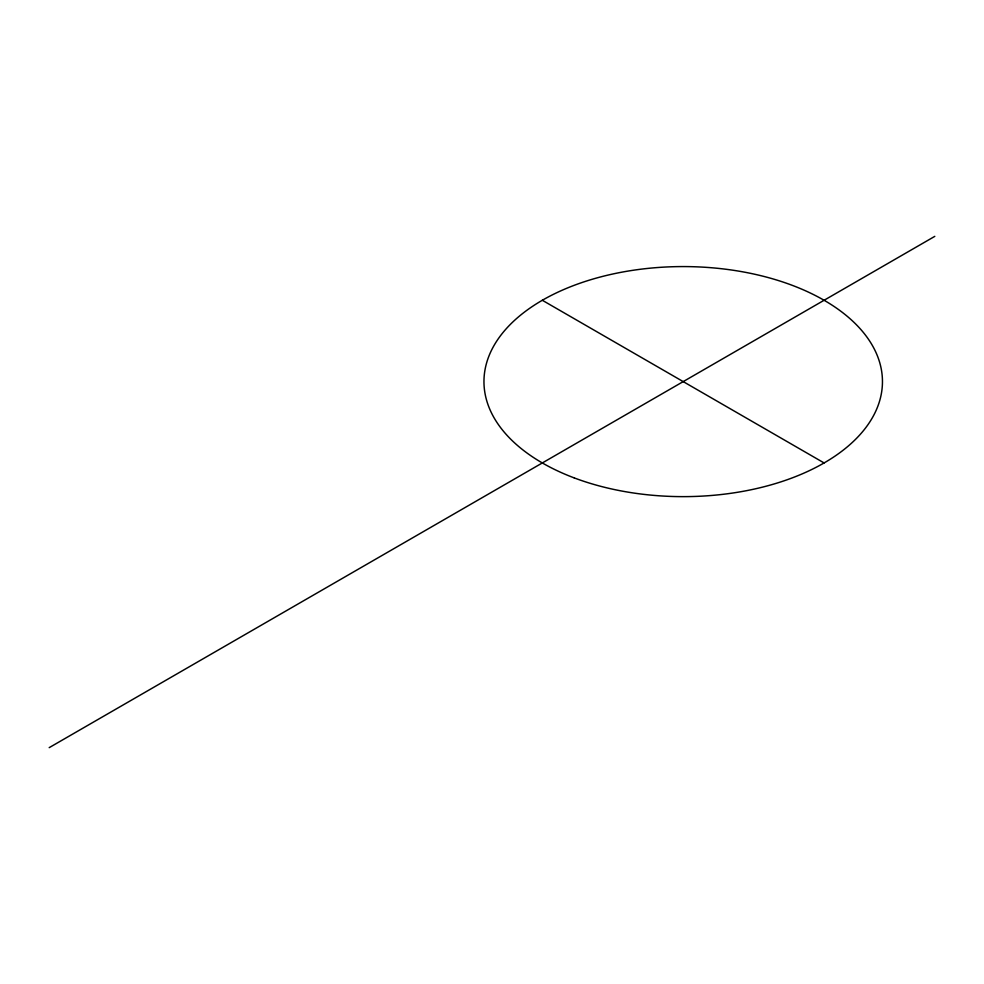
<?xml version="1.0" encoding="UTF-8"?>
<svg xmlns="http://www.w3.org/2000/svg" width="984" height="984" viewBox="0 0 984 984"><rect width="100%" height="100%" fill="white"/><g stroke="black" fill="none" stroke-linecap="round" stroke-linejoin="round"><path stroke-width="1.48" d="M49.2 747.643L934.8 236.357M542.319 300.268L824.1 462.947M574.287 477.929A199.248 115.03 0 0 0 882.156 387.905A199.248 115.03 0 0 0 593.18 278.989A199.248 115.03 0 0 0 574.287 477.929"/></g></svg>
